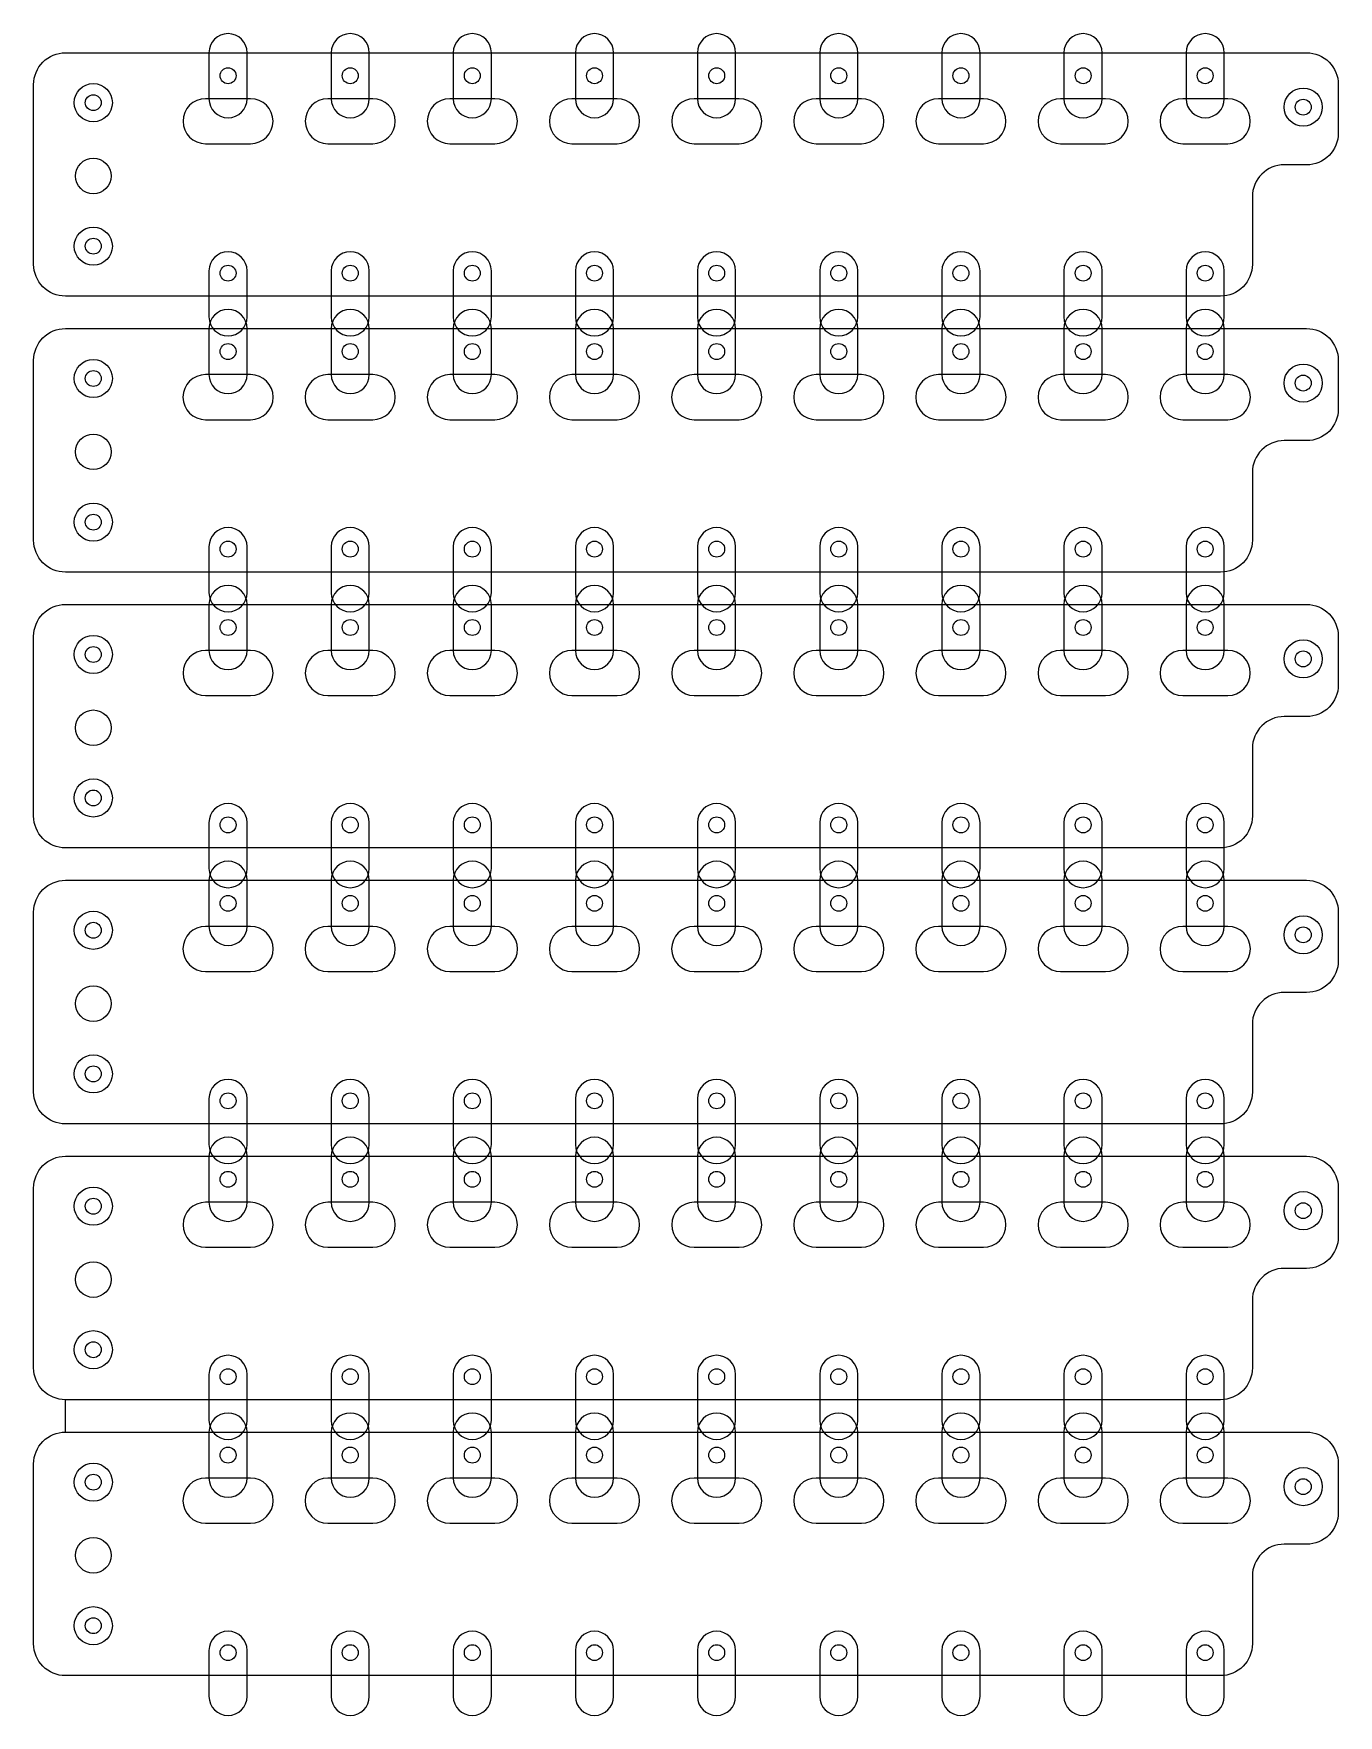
# Model space of a CAD drawing. Extents: x 0 to 10.3, y -0.3 to 12.9.
import ezdxf

# ---------------------------------------------------------------- set-up
doc = ezdxf.new("R2010")
doc.units = 0
doc.layers.add('DEFAULT', color=7, linetype='CONTINUOUS')

msp = doc.modelspace()

# ---------------------------------------------------------------- linework, layer by layer
at = {"layer": 'DEFAULT'}
msp.add_line((0.25, 1.916), (0.25, 2.171), dxfattribs=at)
for points in [[(1.379, 12.406, 1), (1.679, 12.406), (1.679, 12.768, 1), (1.379, 12.768)], [(2.34, 12.406, 1), (2.64, 12.406), (2.64, 12.768, 1), (2.34, 12.768)], [(3.3, 12.406, 1), (3.6, 12.406), (3.6, 12.768, 1), (3.3, 12.768)], [(4.261, 12.406, 1), (4.561, 12.406), (4.561, 12.768, 1), (4.261, 12.768)], [(5.221, 12.406, 1), (5.521, 12.406), (5.521, 12.768, 1), (5.221, 12.768)], [(6.182, 12.406, 1), (6.482, 12.406), (6.482, 12.768, 1), (6.182, 12.768)], [(7.143, 12.406, 1), (7.443, 12.406), (7.443, 12.768, 1), (7.143, 12.768)], [(8.103, 12.406, 1), (8.403, 12.406), (8.403, 12.768, 1), (8.103, 12.768)], [(9.064, 12.406, 1), (9.364, 12.406), (9.364, 12.768, 1), (9.064, 12.768)], [(9.585, 11.636), (9.585, 11.103, -0.414214), (9.335, 10.853), (0.25, 10.853, -0.414214), (0, 11.103), (0, 12.518, -0.414214), (0.25, 12.768), (10.011, 12.768, -0.414214), (10.261, 12.518), (10.261, 12.136, -0.414214), (10.011, 11.886), (9.835, 11.886, 0.414214)], [(1.706, 12.052, 1), (1.706, 12.406), (1.352, 12.406, 1), (1.352, 12.052)], [(2.667, 12.052, 1), (2.667, 12.406), (2.313, 12.406, 1), (2.313, 12.052)], [(3.628, 12.052, 1), (3.628, 12.406), (3.273, 12.406, 1), (3.273, 12.052)], [(4.588, 12.052, 1), (4.588, 12.406), (4.234, 12.406, 1), (4.234, 12.052)], [(5.549, 12.052, 1), (5.549, 12.406), (5.195, 12.406, 1), (5.195, 12.052)], [(6.51, 12.052, 1), (6.51, 12.406), (6.155, 12.406, 1), (6.155, 12.052)], [(7.47, 12.052, 1), (7.47, 12.406), (7.116, 12.406, 1), (7.116, 12.052)], [(8.431, 12.052, 1), (8.431, 12.406), (8.077, 12.406, 1), (8.077, 12.052)], [(9.392, 12.052, 1), (9.392, 12.406), (9.037, 12.406, 1), (9.037, 12.052)], [(1.379, 10.69, 1), (1.679, 10.69), (1.679, 11.052, 1), (1.379, 11.052)], [(2.34, 10.69, 1), (2.64, 10.69), (2.64, 11.052, 1), (2.34, 11.052)], [(3.3, 10.69, 1), (3.6, 10.69), (3.6, 11.052, 1), (3.3, 11.052)], [(4.261, 10.69, 1), (4.561, 10.69), (4.561, 11.052, 1), (4.261, 11.052)], [(5.221, 10.69, 1), (5.521, 10.69), (5.521, 11.052, 1), (5.221, 11.052)], [(6.182, 10.69, 1), (6.482, 10.69), (6.482, 11.052, 1), (6.182, 11.052)], [(7.143, 10.69, 1), (7.443, 10.69), (7.443, 11.052, 1), (7.143, 11.052)], [(8.103, 10.69, 1), (8.403, 10.69), (8.403, 11.052, 1), (8.103, 11.052)], [(9.064, 10.69, 1), (9.364, 10.69), (9.364, 11.052, 1), (9.064, 11.052)], [(1.379, 10.236, 1), (1.679, 10.236), (1.679, 10.598, 1), (1.379, 10.598)], [(2.34, 10.236, 1), (2.64, 10.236), (2.64, 10.598, 1), (2.34, 10.598)], [(3.3, 10.236, 1), (3.6, 10.236), (3.6, 10.598, 1), (3.3, 10.598)], [(4.261, 10.236, 1), (4.561, 10.236), (4.561, 10.598, 1), (4.261, 10.598)], [(5.221, 10.236, 1), (5.521, 10.236), (5.521, 10.598, 1), (5.221, 10.598)], [(6.182, 10.236, 1), (6.482, 10.236), (6.482, 10.598, 1), (6.182, 10.598)], [(7.143, 10.236, 1), (7.443, 10.236), (7.443, 10.598, 1), (7.143, 10.598)], [(8.103, 10.236, 1), (8.403, 10.236), (8.403, 10.598, 1), (8.103, 10.598)], [(9.064, 10.236, 1), (9.364, 10.236), (9.364, 10.598, 1), (9.064, 10.598)], [(9.585, 9.466), (9.585, 8.932, -0.414214), (9.335, 8.682), (0.25, 8.682, -0.414214), (0, 8.932), (0, 10.348, -0.414214), (0.25, 10.598), (10.011, 10.598, -0.414214), (10.261, 10.348), (10.261, 9.966, -0.414214), (10.011, 9.716), (9.835, 9.716, 0.414214)], [(1.706, 9.881, 1), (1.706, 10.236), (1.352, 10.236, 1), (1.352, 9.881)], [(2.667, 9.881, 1), (2.667, 10.236), (2.313, 10.236, 1), (2.313, 9.881)], [(3.628, 9.881, 1), (3.628, 10.236), (3.273, 10.236, 1), (3.273, 9.881)], [(4.588, 9.881, 1), (4.588, 10.236), (4.234, 10.236, 1), (4.234, 9.881)], [(5.549, 9.881, 1), (5.549, 10.236), (5.195, 10.236, 1), (5.195, 9.881)], [(6.51, 9.881, 1), (6.51, 10.236), (6.155, 10.236, 1), (6.155, 9.881)], [(7.47, 9.881, 1), (7.47, 10.236), (7.116, 10.236, 1), (7.116, 9.881)], [(8.431, 9.881, 1), (8.431, 10.236), (8.077, 10.236, 1), (8.077, 9.881)], [(9.392, 9.881, 1), (9.392, 10.236), (9.037, 10.236, 1), (9.037, 9.881)], [(1.379, 8.52, 1), (1.679, 8.52), (1.679, 8.882, 1), (1.379, 8.882)], [(2.34, 8.52, 1), (2.64, 8.52), (2.64, 8.882, 1), (2.34, 8.882)], [(3.3, 8.52, 1), (3.6, 8.52), (3.6, 8.882, 1), (3.3, 8.882)], [(4.261, 8.52, 1), (4.561, 8.52), (4.561, 8.882, 1), (4.261, 8.882)], [(5.221, 8.52, 1), (5.521, 8.52), (5.521, 8.882, 1), (5.221, 8.882)], [(6.182, 8.52, 1), (6.482, 8.52), (6.482, 8.882, 1), (6.182, 8.882)], [(7.143, 8.52, 1), (7.443, 8.52), (7.443, 8.882, 1), (7.143, 8.882)], [(8.103, 8.52, 1), (8.403, 8.52), (8.403, 8.882, 1), (8.103, 8.882)], [(9.064, 8.52, 1), (9.364, 8.52), (9.364, 8.882, 1), (9.064, 8.882)], [(1.379, 8.065, 1), (1.679, 8.065), (1.679, 8.427, 1), (1.379, 8.427)], [(2.34, 8.065, 1), (2.64, 8.065), (2.64, 8.427, 1), (2.34, 8.427)], [(3.3, 8.065, 1), (3.6, 8.065), (3.6, 8.427, 1), (3.3, 8.427)], [(4.261, 8.065, 1), (4.561, 8.065), (4.561, 8.427, 1), (4.261, 8.427)], [(5.221, 8.065, 1), (5.521, 8.065), (5.521, 8.427, 1), (5.221, 8.427)], [(6.182, 8.065, 1), (6.482, 8.065), (6.482, 8.427, 1), (6.182, 8.427)], [(7.143, 8.065, 1), (7.443, 8.065), (7.443, 8.427, 1), (7.143, 8.427)], [(8.103, 8.065, 1), (8.403, 8.065), (8.403, 8.427, 1), (8.103, 8.427)], [(9.064, 8.065, 1), (9.364, 8.065), (9.364, 8.427, 1), (9.064, 8.427)], [(9.585, 7.295), (9.585, 6.762, -0.414214), (9.335, 6.512), (0.25, 6.512, -0.414214), (0, 6.762), (0, 8.177, -0.414214), (0.25, 8.427), (10.011, 8.427, -0.414214), (10.261, 8.177), (10.261, 7.795, -0.414214), (10.011, 7.545), (9.835, 7.545, 0.414214)], [(1.706, 7.711, 1), (1.706, 8.065), (1.352, 8.065, 1), (1.352, 7.711)], [(2.667, 7.711, 1), (2.667, 8.065), (2.313, 8.065, 1), (2.313, 7.711)], [(3.628, 7.711, 1), (3.628, 8.065), (3.273, 8.065, 1), (3.273, 7.711)], [(4.588, 7.711, 1), (4.588, 8.065), (4.234, 8.065, 1), (4.234, 7.711)], [(5.549, 7.711, 1), (5.549, 8.065), (5.195, 8.065, 1), (5.195, 7.711)], [(6.51, 7.711, 1), (6.51, 8.065), (6.155, 8.065, 1), (6.155, 7.711)], [(7.47, 7.711, 1), (7.47, 8.065), (7.116, 8.065, 1), (7.116, 7.711)], [(8.431, 7.711, 1), (8.431, 8.065), (8.077, 8.065, 1), (8.077, 7.711)], [(9.392, 7.711, 1), (9.392, 8.065), (9.037, 8.065, 1), (9.037, 7.711)], [(1.379, 6.349, 1), (1.679, 6.349), (1.679, 6.711, 1), (1.379, 6.711)], [(2.34, 6.349, 1), (2.64, 6.349), (2.64, 6.711, 1), (2.34, 6.711)], [(3.3, 6.349, 1), (3.6, 6.349), (3.6, 6.711, 1), (3.3, 6.711)], [(4.261, 6.349, 1), (4.561, 6.349), (4.561, 6.711, 1), (4.261, 6.711)], [(5.221, 6.349, 1), (5.521, 6.349), (5.521, 6.711, 1), (5.221, 6.711)], [(6.182, 6.349, 1), (6.482, 6.349), (6.482, 6.711, 1), (6.182, 6.711)], [(7.143, 6.349, 1), (7.443, 6.349), (7.443, 6.711, 1), (7.143, 6.711)], [(8.103, 6.349, 1), (8.403, 6.349), (8.403, 6.711, 1), (8.103, 6.711)], [(9.064, 6.349, 1), (9.364, 6.349), (9.364, 6.711, 1), (9.064, 6.711)], [(1.379, 5.895, 1), (1.679, 5.895), (1.679, 6.257, 1), (1.379, 6.257)], [(2.34, 5.895, 1), (2.64, 5.895), (2.64, 6.257, 1), (2.34, 6.257)], [(3.3, 5.895, 1), (3.6, 5.895), (3.6, 6.257, 1), (3.3, 6.257)], [(4.261, 5.895, 1), (4.561, 5.895), (4.561, 6.257, 1), (4.261, 6.257)], [(5.221, 5.895, 1), (5.521, 5.895), (5.521, 6.257, 1), (5.221, 6.257)], [(6.182, 5.895, 1), (6.482, 5.895), (6.482, 6.257, 1), (6.182, 6.257)], [(7.143, 5.895, 1), (7.443, 5.895), (7.443, 6.257, 1), (7.143, 6.257)], [(8.103, 5.895, 1), (8.403, 5.895), (8.403, 6.257, 1), (8.103, 6.257)], [(9.064, 5.895, 1), (9.364, 5.895), (9.364, 6.257, 1), (9.064, 6.257)], [(9.585, 5.125), (9.585, 4.591, -0.414214), (9.335, 4.341), (0.25, 4.341, -0.414214), (0, 4.591), (0, 6.007, -0.414214), (0.25, 6.257), (10.011, 6.257, -0.414214), (10.261, 6.007), (10.261, 5.625, -0.414214), (10.011, 5.375), (9.835, 5.375, 0.414214)], [(1.706, 5.54, 1), (1.706, 5.895), (1.352, 5.895, 1), (1.352, 5.54)], [(2.667, 5.54, 1), (2.667, 5.895), (2.313, 5.895, 1), (2.313, 5.54)], [(3.628, 5.54, 1), (3.628, 5.895), (3.273, 5.895, 1), (3.273, 5.54)], [(4.588, 5.54, 1), (4.588, 5.895), (4.234, 5.895, 1), (4.234, 5.54)], [(5.549, 5.54, 1), (5.549, 5.895), (5.195, 5.895, 1), (5.195, 5.54)], [(6.51, 5.54, 1), (6.51, 5.895), (6.155, 5.895, 1), (6.155, 5.54)], [(7.47, 5.54, 1), (7.47, 5.895), (7.116, 5.895, 1), (7.116, 5.54)], [(8.431, 5.54, 1), (8.431, 5.895), (8.077, 5.895, 1), (8.077, 5.54)], [(9.392, 5.54, 1), (9.392, 5.895), (9.037, 5.895, 1), (9.037, 5.54)], [(1.379, 4.178, 1), (1.679, 4.178), (1.679, 4.54, 1), (1.379, 4.54)], [(2.34, 4.178, 1), (2.64, 4.178), (2.64, 4.54, 1), (2.34, 4.54)], [(3.3, 4.178, 1), (3.6, 4.178), (3.6, 4.54, 1), (3.3, 4.54)], [(4.261, 4.178, 1), (4.561, 4.178), (4.561, 4.54, 1), (4.261, 4.54)], [(5.221, 4.178, 1), (5.521, 4.178), (5.521, 4.54, 1), (5.221, 4.54)], [(6.182, 4.178, 1), (6.482, 4.178), (6.482, 4.54, 1), (6.182, 4.54)], [(7.143, 4.178, 1), (7.443, 4.178), (7.443, 4.54, 1), (7.143, 4.54)], [(8.103, 4.178, 1), (8.403, 4.178), (8.403, 4.54, 1), (8.103, 4.54)], [(9.064, 4.178, 1), (9.364, 4.178), (9.364, 4.54, 1), (9.064, 4.54)], [(1.379, 3.724, 1), (1.679, 3.724), (1.679, 4.086, 1), (1.379, 4.086)], [(2.34, 3.724, 1), (2.64, 3.724), (2.64, 4.086, 1), (2.34, 4.086)], [(3.3, 3.724, 1), (3.6, 3.724), (3.6, 4.086, 1), (3.3, 4.086)], [(4.261, 3.724, 1), (4.561, 3.724), (4.561, 4.086, 1), (4.261, 4.086)], [(5.221, 3.724, 1), (5.521, 3.724), (5.521, 4.086, 1), (5.221, 4.086)], [(6.182, 3.724, 1), (6.482, 3.724), (6.482, 4.086, 1), (6.182, 4.086)], [(7.143, 3.724, 1), (7.443, 3.724), (7.443, 4.086, 1), (7.143, 4.086)], [(8.103, 3.724, 1), (8.403, 3.724), (8.403, 4.086, 1), (8.103, 4.086)], [(9.064, 3.724, 1), (9.364, 3.724), (9.364, 4.086, 1), (9.064, 4.086)], [(9.585, 2.954), (9.585, 2.421, -0.414214), (9.335, 2.171), (0.25, 2.171, -0.414214), (0, 2.421), (0, 3.836, -0.414214), (0.25, 4.086), (10.011, 4.086, -0.414214), (10.261, 3.836), (10.261, 3.454, -0.414214), (10.011, 3.204), (9.835, 3.204, 0.414214)], [(1.706, 3.37, 1), (1.706, 3.724), (1.352, 3.724, 1), (1.352, 3.37)], [(2.667, 3.37, 1), (2.667, 3.724), (2.313, 3.724, 1), (2.313, 3.37)], [(3.628, 3.37, 1), (3.628, 3.724), (3.273, 3.724, 1), (3.273, 3.37)], [(4.588, 3.37, 1), (4.588, 3.724), (4.234, 3.724, 1), (4.234, 3.37)], [(5.549, 3.37, 1), (5.549, 3.724), (5.195, 3.724, 1), (5.195, 3.37)], [(6.51, 3.37, 1), (6.51, 3.724), (6.155, 3.724, 1), (6.155, 3.37)], [(7.47, 3.37, 1), (7.47, 3.724), (7.116, 3.724, 1), (7.116, 3.37)], [(8.431, 3.37, 1), (8.431, 3.724), (8.077, 3.724, 1), (8.077, 3.37)], [(9.392, 3.37, 1), (9.392, 3.724), (9.037, 3.724, 1), (9.037, 3.37)], [(1.379, 2.008, 1), (1.679, 2.008), (1.679, 2.37, 1), (1.379, 2.37)], [(2.34, 2.008, 1), (2.64, 2.008), (2.64, 2.37, 1), (2.34, 2.37)], [(3.3, 2.008, 1), (3.6, 2.008), (3.6, 2.37, 1), (3.3, 2.37)], [(4.261, 2.008, 1), (4.561, 2.008), (4.561, 2.37, 1), (4.261, 2.37)], [(5.221, 2.008, 1), (5.521, 2.008), (5.521, 2.37, 1), (5.221, 2.37)], [(6.182, 2.008, 1), (6.482, 2.008), (6.482, 2.37, 1), (6.182, 2.37)], [(7.143, 2.008, 1), (7.443, 2.008), (7.443, 2.37, 1), (7.143, 2.37)], [(8.103, 2.008, 1), (8.403, 2.008), (8.403, 2.37, 1), (8.103, 2.37)], [(9.064, 2.008, 1), (9.364, 2.008), (9.364, 2.37, 1), (9.064, 2.37)], [(1.379, 1.554, 1), (1.679, 1.554), (1.679, 1.916, 1), (1.379, 1.916)], [(2.34, 1.554, 1), (2.64, 1.554), (2.64, 1.916, 1), (2.34, 1.916)], [(3.3, 1.554, 1), (3.6, 1.554), (3.6, 1.916, 1), (3.3, 1.916)], [(4.261, 1.554, 1), (4.561, 1.554), (4.561, 1.916, 1), (4.261, 1.916)], [(5.221, 1.554, 1), (5.521, 1.554), (5.521, 1.916, 1), (5.221, 1.916)], [(6.182, 1.554, 1), (6.482, 1.554), (6.482, 1.916, 1), (6.182, 1.916)], [(7.143, 1.554, 1), (7.443, 1.554), (7.443, 1.916, 1), (7.143, 1.916)], [(8.103, 1.554, 1), (8.403, 1.554), (8.403, 1.916, 1), (8.103, 1.916)], [(9.064, 1.554, 1), (9.364, 1.554), (9.364, 1.916, 1), (9.064, 1.916)], [(9.585, 0.784), (9.585, 0.25, -0.414214), (9.335, 0), (0.25, 0, -0.414214), (0, 0.25), (0, 1.666, -0.414214), (0.25, 1.916), (10.011, 1.916, -0.414214), (10.261, 1.666), (10.261, 1.284, -0.414214), (10.011, 1.034), (9.835, 1.034, 0.414214)], [(1.706, 1.199, 1), (1.706, 1.554), (1.352, 1.554, 1), (1.352, 1.199)], [(2.667, 1.199, 1), (2.667, 1.554), (2.313, 1.554, 1), (2.313, 1.199)], [(3.628, 1.199, 1), (3.628, 1.554), (3.273, 1.554, 1), (3.273, 1.199)], [(4.588, 1.199, 1), (4.588, 1.554), (4.234, 1.554, 1), (4.234, 1.199)], [(5.549, 1.199, 1), (5.549, 1.554), (5.195, 1.554, 1), (5.195, 1.199)], [(6.51, 1.199, 1), (6.51, 1.554), (6.155, 1.554, 1), (6.155, 1.199)], [(7.47, 1.199, 1), (7.47, 1.554), (7.116, 1.554, 1), (7.116, 1.199)], [(8.431, 1.199, 1), (8.431, 1.554), (8.077, 1.554, 1), (8.077, 1.199)], [(9.392, 1.199, 1), (9.392, 1.554), (9.037, 1.554, 1), (9.037, 1.199)], [(1.379, -0.163, 1), (1.679, -0.163), (1.679, 0.199, 1), (1.379, 0.199)], [(2.34, -0.163, 1), (2.64, -0.163), (2.64, 0.199, 1), (2.34, 0.199)], [(3.3, -0.163, 1), (3.6, -0.163), (3.6, 0.199, 1), (3.3, 0.199)], [(4.261, -0.163, 1), (4.561, -0.163), (4.561, 0.199, 1), (4.261, 0.199)], [(5.221, -0.163, 1), (5.521, -0.163), (5.521, 0.199, 1), (5.221, 0.199)], [(6.182, -0.163, 1), (6.482, -0.163), (6.482, 0.199, 1), (6.182, 0.199)], [(7.143, -0.163, 1), (7.443, -0.163), (7.443, 0.199, 1), (7.143, 0.199)], [(8.103, -0.163, 1), (8.403, -0.163), (8.403, 0.199, 1), (8.103, 0.199)], [(9.064, -0.163, 1), (9.364, -0.163), (9.364, 0.199, 1), (9.064, 0.199)]]:
    msp.add_lwpolyline(points, format="xyb", close=True, dxfattribs=at)
for centre, radius in [((1.529, 12.587), 0.0625), ((2.49, 12.587), 0.0625), ((3.45, 12.587), 0.0625), ((4.411, 12.587), 0.0625), ((5.372, 12.587), 0.0625), ((6.332, 12.587), 0.0625), ((7.293, 12.587), 0.0625), ((8.254, 12.587), 0.0625), ((9.214, 12.587), 0.0625), ((0.469, 12.375), 0.15), ((0.469, 12.375), 0.0625), ((9.985, 12.34), 0.15), ((9.985, 12.34), 0.0625), ((0.469, 11.798), 0.14), ((0.469, 11.246), 0.15), ((0.469, 11.246), 0.0625), ((1.529, 11.034), 0.0625), ((2.49, 11.034), 0.0625), ((3.45, 11.034), 0.0625), ((4.411, 11.034), 0.0625), ((5.372, 11.034), 0.0625), ((6.332, 11.034), 0.0625), ((7.293, 11.034), 0.0625), ((8.254, 11.034), 0.0625), ((9.214, 11.034), 0.0625), ((1.529, 10.417), 0.0625), ((2.49, 10.417), 0.0625), ((3.45, 10.417), 0.0625), ((4.411, 10.417), 0.0625), ((5.372, 10.417), 0.0625), ((6.332, 10.417), 0.0625), ((7.293, 10.417), 0.0625), ((8.254, 10.417), 0.0625), ((9.214, 10.417), 0.0625), ((0.469, 10.205), 0.15), ((0.469, 10.205), 0.0625), ((9.985, 10.169), 0.15), ((9.985, 10.169), 0.0625), ((0.469, 9.628), 0.14), ((0.469, 9.075), 0.15), ((0.469, 9.075), 0.0625), ((1.529, 8.863), 0.0625), ((2.49, 8.863), 0.0625), ((3.45, 8.863), 0.0625), ((4.411, 8.863), 0.0625), ((5.372, 8.863), 0.0625), ((6.332, 8.863), 0.0625), ((7.293, 8.863), 0.0625), ((8.254, 8.863), 0.0625), ((9.214, 8.863), 0.0625), ((1.529, 8.246), 0.0625), ((2.49, 8.246), 0.0625), ((3.45, 8.246), 0.0625), ((4.411, 8.246), 0.0625), ((5.372, 8.246), 0.0625), ((6.332, 8.246), 0.0625), ((7.293, 8.246), 0.0625), ((8.254, 8.246), 0.0625), ((9.214, 8.246), 0.0625), ((0.469, 8.034), 0.15), ((0.469, 8.034), 0.0625), ((9.985, 7.999), 0.15), ((9.985, 7.999), 0.0625), ((0.469, 7.457), 0.14), ((0.469, 6.905), 0.15), ((0.469, 6.905), 0.0625), ((1.529, 6.693), 0.0625), ((2.49, 6.693), 0.0625), ((3.45, 6.693), 0.0625), ((4.411, 6.693), 0.0625), ((5.372, 6.693), 0.0625), ((6.332, 6.693), 0.0625), ((7.293, 6.693), 0.0625), ((8.254, 6.693), 0.0625), ((9.214, 6.693), 0.0625), ((1.529, 6.076), 0.0625), ((2.49, 6.076), 0.0625), ((3.45, 6.076), 0.0625), ((4.411, 6.076), 0.0625), ((5.372, 6.076), 0.0625), ((6.332, 6.076), 0.0625), ((7.293, 6.076), 0.0625), ((8.254, 6.076), 0.0625), ((9.214, 6.076), 0.0625), ((0.469, 5.864), 0.15), ((9.985, 5.828), 0.15), ((0.469, 5.864), 0.0625), ((9.985, 5.828), 0.0625), ((0.469, 5.287), 0.14), ((0.469, 4.734), 0.15), ((0.469, 4.734), 0.0625), ((1.529, 4.522), 0.0625), ((2.49, 4.522), 0.0625), ((3.45, 4.522), 0.0625), ((4.411, 4.522), 0.0625), ((5.372, 4.522), 0.0625), ((6.332, 4.522), 0.0625), ((7.293, 4.522), 0.0625), ((8.254, 4.522), 0.0625), ((9.214, 4.522), 0.0625), ((0.469, 3.693), 0.15), ((1.529, 3.905), 0.0625), ((2.49, 3.905), 0.0625), ((3.45, 3.905), 0.0625), ((4.411, 3.905), 0.0625), ((5.372, 3.905), 0.0625), ((6.332, 3.905), 0.0625), ((7.293, 3.905), 0.0625), ((8.254, 3.905), 0.0625), ((9.214, 3.905), 0.0625), ((0.469, 3.693), 0.0625), ((9.985, 3.658), 0.15), ((9.985, 3.658), 0.0625), ((0.469, 3.116), 0.14), ((0.469, 2.564), 0.15), ((0.469, 2.564), 0.0625), ((1.529, 2.352), 0.0625), ((2.49, 2.352), 0.0625), ((3.45, 2.352), 0.0625), ((4.411, 2.352), 0.0625), ((5.372, 2.352), 0.0625), ((6.332, 2.352), 0.0625), ((7.293, 2.352), 0.0625), ((8.254, 2.352), 0.0625), ((9.214, 2.352), 0.0625), ((1.529, 1.735), 0.0625), ((2.49, 1.735), 0.0625), ((3.45, 1.735), 0.0625), ((4.411, 1.735), 0.0625), ((5.372, 1.735), 0.0625), ((6.332, 1.735), 0.0625), ((7.293, 1.735), 0.0625), ((8.254, 1.735), 0.0625), ((9.214, 1.735), 0.0625), ((0.469, 1.522), 0.15), ((9.985, 1.487), 0.15), ((0.469, 1.522), 0.0625), ((9.985, 1.487), 0.0625), ((0.469, 0.946), 0.14), ((0.469, 0.393), 0.15), ((0.469, 0.393), 0.0625), ((1.529, 0.181), 0.0625), ((2.49, 0.181), 0.0625), ((3.45, 0.181), 0.0625), ((4.411, 0.181), 0.0625), ((5.372, 0.181), 0.0625), ((6.332, 0.181), 0.0625), ((7.293, 0.181), 0.0625), ((8.254, 0.181), 0.0625), ((9.214, 0.181), 0.0625)]:
    msp.add_circle(centre, radius, dxfattribs=at)

doc.saveas('drawing.dxf')
